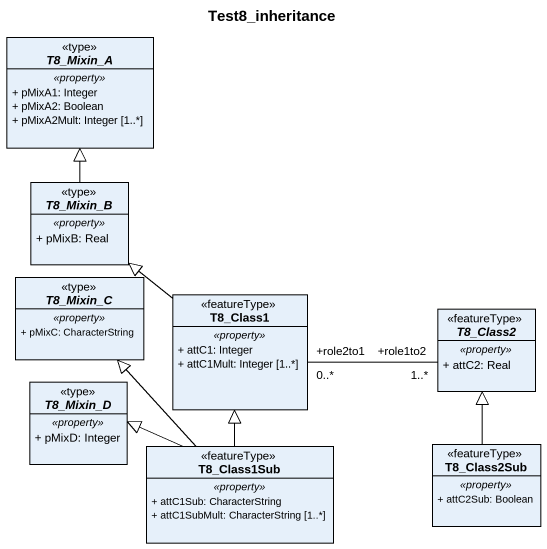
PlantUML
@startuml
title Test8_inheritance
hide circle
hide empty members
skinparam classAttributeIconSize 0
abstract class T8_Mixin_A <<type>> {
  .. <<property>> ..
  + pMixA1: Integer
  + pMixA2: Boolean
  + pMixA2Mult: Integer [1..*]
}
abstract class T8_Mixin_B <<type>> {
  .. <<property>> ..
  + pMixB: Real
}
abstract class T8_Mixin_C <<type>> {
  .. <<property>> ..
  + pMixC: CharacterString
}
class T8_Class1 <<featureType>> {
  .. <<property>> ..
  + attC1: Integer
  + attC1Mult: Integer [1..*]
}
abstract class T8_Class2 <<featureType>> {
  .. <<property>> ..
  + attC2: Real
}
abstract class T8_Mixin_D <<type>> {
  .. <<property>> ..
  + pMixD: Integer
}
class T8_Class1Sub <<featureType>> {
  .. <<property>> ..
  + attC1Sub: CharacterString
  + attC1SubMult: CharacterString [1..*]
}
class T8_Class2Sub <<featureType>> {
  .. <<property>> ..
  + attC2Sub: Boolean
}
T8_Mixin_B -up-|> T8_Mixin_A
T8_Class1 -up-|> T8_Mixin_B
T8_Class1 "+role2to1\n0..*" -right- "+role1to2\n1..*" T8_Class2
T8_Class1Sub -up-|> T8_Mixin_C
T8_Class1Sub -up-|> T8_Class1
T8_Class1Sub -left-|> T8_Mixin_D
T8_Class2Sub -up-|> T8_Class2
@enduml
